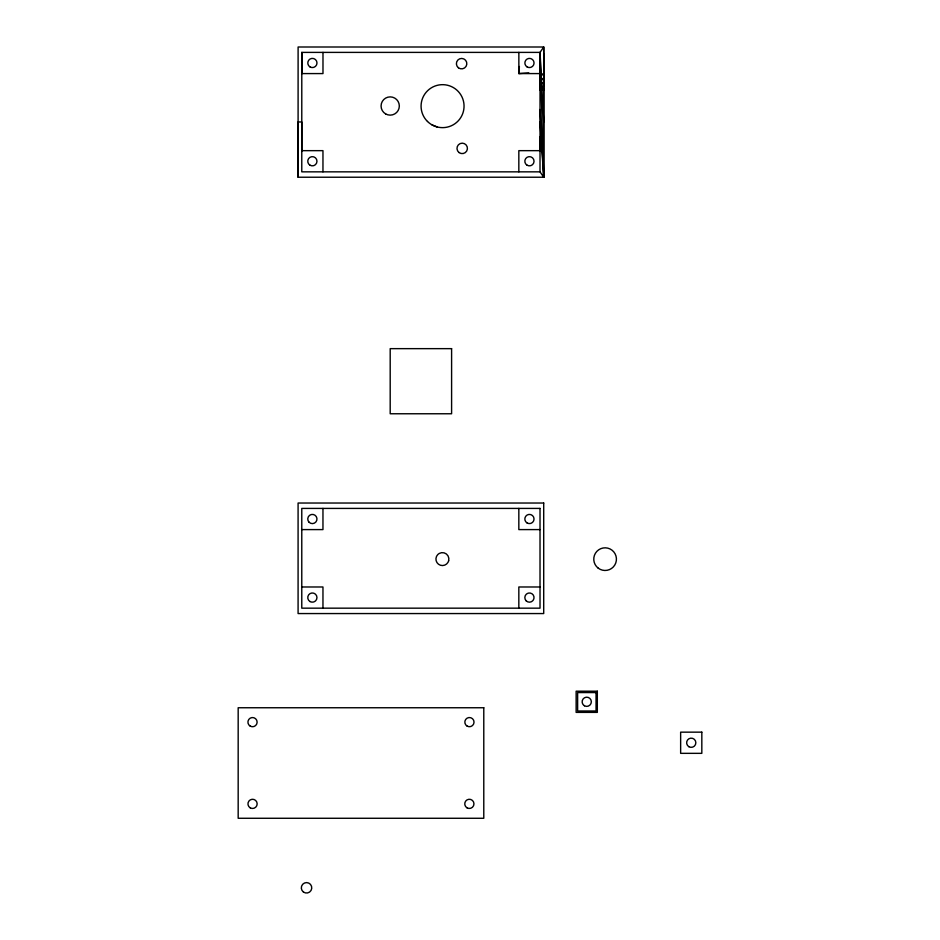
<?xml version="1.0" encoding="UTF-8"?>
<svg xmlns="http://www.w3.org/2000/svg" width="940" height="940" viewBox="0 0 940 940"><rect width="100%" height="100%" fill="white"/><g stroke="black" fill="none" stroke-linecap="round" stroke-linejoin="round"><path stroke-width="1.41" d="M298.086 177.225L298.109 47L543.731 47L543.708 177.225L298.086 177.225L298.086 121.965L301.775 121.965L301.775 171.844L540.018 171.844L543.708 177.225L543.708 53.698M301.775 151.446L301.799 52.393L540.042 52.393L543.731 47L543.708 86.327L540.03 86.327M540.03 151.446L540.03 136.876M540.018 171.844L540.042 52.393L543.708 121.965M519.397 66.493L518.856 73.579L540.042 73.579L540.042 52.393L543.708 177.225L540.018 121.965M528.821 72.874L518.856 73.579L518.856 52.393M540.03 73.943L543.708 73.943M540.03 74.895L543.708 74.895M540.03 79.512L543.708 79.512M540.03 83.613L543.708 83.613M540.03 86.915L543.708 86.915M540.03 88.842L543.708 88.842M540.03 89.218L543.708 89.218M543.708 90.205L540.03 90.334L540.03 72.192M301.775 150.659L322.961 150.659L322.961 171.844M540.018 150.659L518.833 150.659L518.833 171.844M301.775 529.596L322.961 529.596L322.961 508.411M540.018 529.596L518.833 529.596L518.833 508.411M301.775 586.983L322.961 586.983L322.961 608.168M540.018 586.983L518.833 586.983L518.833 608.168M431.942 124.844L437.147 126.959M540.018 109.475L543.708 177.225M322.984 52.393L322.984 73.579L301.799 73.579L301.799 52.393M448.662 560.769L448.016 562.32A6.474 6.474 0 0 1 438.475 564.223A6.474 6.474 0 0 1 437.829 554.506L439.18 553.484A6.474 6.474 0 0 1 448.662 560.769M543.708 78.619L540.03 78.619L540.03 82.708L543.708 82.708L543.708 78.619M451.599 348.646L390.194 348.646L390.194 413.764L451.599 413.764L451.599 348.646M543.708 503.029L298.086 503.029L298.086 613.561L543.708 613.561L543.708 503.029M540.018 508.411L301.775 508.411L301.775 608.168L540.018 608.168L540.018 508.411M597.323 691.194L576.138 691.194L576.138 712.379L597.323 712.379L597.323 691.194M596.054 692.568L577.63 692.568L577.63 710.993L596.054 710.993L596.054 692.568M483.783 707.75L238.172 707.75L238.172 818.27L483.783 818.27L483.783 707.75M701.827 732.154L680.642 732.154L680.642 753.34L701.827 753.34L701.827 732.154M303.42 892.001A5.217 5.217 0 0 0 311.728 888.418A5.217 5.217 0 0 0 304.466 883.024A5.217 5.217 0 0 0 303.42 892.001M688.938 746.736A4.606 4.606 0 0 0 695.847 742.741A4.606 4.606 0 0 0 688.938 738.758A4.606 4.606 0 0 0 688.938 746.736M385.635 113.916A9.13 9.13 0 0 0 399.324 106.008A9.13 9.13 0 0 0 385.635 98.101A9.13 9.13 0 0 0 385.635 113.916M458.426 67.786A5.217 5.217 0 0 0 466.781 64.331A5.217 5.217 0 0 0 459.613 58.832A5.217 5.217 0 0 0 458.426 67.786M427.477 121.46A21.491 21.491 0 0 0 463.361 111.566A21.491 21.491 0 0 0 436.853 85.434A21.491 21.491 0 0 0 427.477 121.46M459.084 152.574A5.217 5.217 0 0 0 467.392 148.99A5.217 5.217 0 0 0 460.13 143.597A5.217 5.217 0 0 0 459.084 152.574M527.152 66.963A4.606 4.606 0 0 0 534.061 62.98A4.606 4.606 0 0 0 527.152 58.997A4.606 4.606 0 0 0 527.152 66.963M310.082 66.963A4.606 4.606 0 0 0 316.991 62.98A4.606 4.606 0 0 0 310.082 58.997A4.606 4.606 0 0 0 310.082 66.963M527.129 165.24A4.606 4.606 0 0 0 534.038 161.245A4.606 4.606 0 0 0 527.129 157.262A4.606 4.606 0 0 0 527.129 165.24M310.059 165.24A4.606 4.606 0 0 0 316.968 161.245A4.606 4.606 0 0 0 310.059 157.262A4.606 4.606 0 0 0 310.059 165.24M598.192 568.136A11.339 11.339 0 0 0 616.334 560.628A11.339 11.339 0 0 0 600.754 548.678A11.339 11.339 0 0 0 598.192 568.136M467.133 726.115A4.606 4.606 0 0 0 474.03 722.132A4.606 4.606 0 0 0 467.133 718.136A4.606 4.606 0 0 0 467.133 726.115M467.051 807.848A4.606 4.606 0 0 0 473.96 803.853A4.606 4.606 0 0 0 467.051 799.87A4.606 4.606 0 0 0 467.051 807.848M250.216 726.127A4.606 4.606 0 0 0 257.125 722.132A4.606 4.606 0 0 0 250.216 718.148A4.606 4.606 0 0 0 250.216 726.127M250.251 807.86A4.606 4.606 0 0 0 257.161 803.865A4.606 4.606 0 0 0 250.251 799.881A4.606 4.606 0 0 0 250.251 807.86M527.129 522.993A4.606 4.606 0 0 0 534.038 519.009A4.606 4.606 0 0 0 527.129 515.014A4.606 4.606 0 0 0 527.129 522.993M526.177 600.836A4.606 4.606 0 0 0 533.885 598.768A4.606 4.606 0 0 0 528.245 593.128A4.606 4.606 0 0 0 526.177 600.836M309.107 522.264A4.606 4.606 0 0 0 316.815 520.196A4.606 4.606 0 0 0 311.175 514.556A4.606 4.606 0 0 0 309.107 522.264M310.059 601.565A4.606 4.606 0 0 0 316.968 597.582A4.606 4.606 0 0 0 310.059 593.587A4.606 4.606 0 0 0 310.059 601.565M584.433 705.775A4.606 4.606 0 0 0 591.342 701.792A4.606 4.606 0 0 0 584.433 697.797A4.606 4.606 0 0 0 584.433 705.775"/></g></svg>
